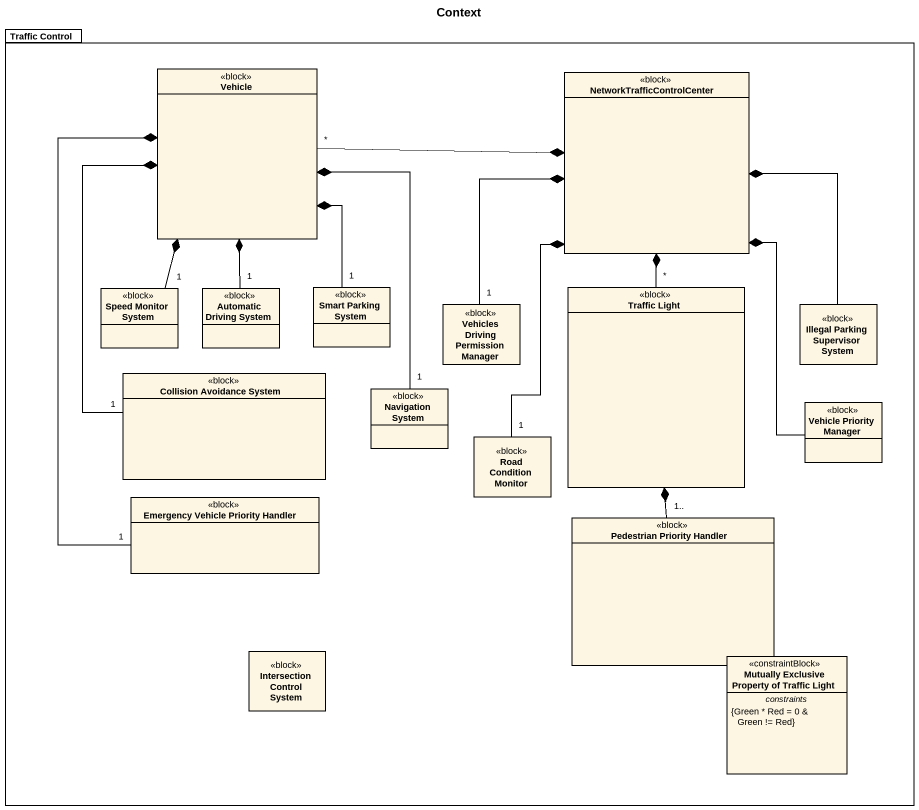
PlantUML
@startuml
title Context
hide circle
hide empty members
package "Traffic Control" as Traffic_Control {
  class Vehicle <<block>>
  class NetworkTrafficControlCenter <<block>>
  class "Speed Monitor System" as Speed_Monitor_System <<block>>
  class "Automatic Driving System" as Automatic_Driving_System <<block>>
  class "Smart Parking System" as Smart_Parking_System <<block>>
  class "Vehicles Driving Permission Manager" as Vehicles_Driving_Permission <<block>>
  class "Traffic Light" as Traffic_Light <<block>>
  class "Illegal Parking Supervisor System" as Illegal_Parking_Supervisor <<block>>
  class "Collision Avoidance System" as Collision_Avoidance_System <<block>>
  class "Navigation System" as Navigation_System <<block>>
  class "Vehicle Priority Manager" as Vehicle_Priority_Manager <<block>>
  class "Road Condition Monitor" as Road_Condition_Monitor <<block>>
  class "Emergency Vehicle Priority Handler" as Emergency_Vehicle_Priority <<block>>
  class "Pedestrian Priority Handler" as Pedestrian_Priority_Handler <<block>>
  class "Intersection Control System" as Intersection_Control_System <<block>>
  class "Mutually Exclusive Property of Traffic Light" as Mutually_Exclusive_Property <<constraintBlock>> {
    -- constraints --
    {Green * Red = 0 & Green != Red}
  }
}
Vehicle "*" -right-* NetworkTrafficControlCenter
Speed_Monitor_System "1" -up-* Vehicle
Automatic_Driving_System "1" -up-* Vehicle
Smart_Parking_System "1" -up-* Vehicle
Vehicles_Driving_Permission "1" -up-* NetworkTrafficControlCenter
Traffic_Light "*" -up-* NetworkTrafficControlCenter
Illegal_Parking_Supervisor -up-* NetworkTrafficControlCenter
Collision_Avoidance_System "1" -up-* Vehicle
Navigation_System "1" -up-* Vehicle
Vehicle_Priority_Manager -up-* NetworkTrafficControlCenter
Road_Condition_Monitor "1" -up-* NetworkTrafficControlCenter
Emergency_Vehicle_Priority "1" -up-* Vehicle
Pedestrian_Priority_Handler "1.." -up-* Traffic_Light
@enduml
